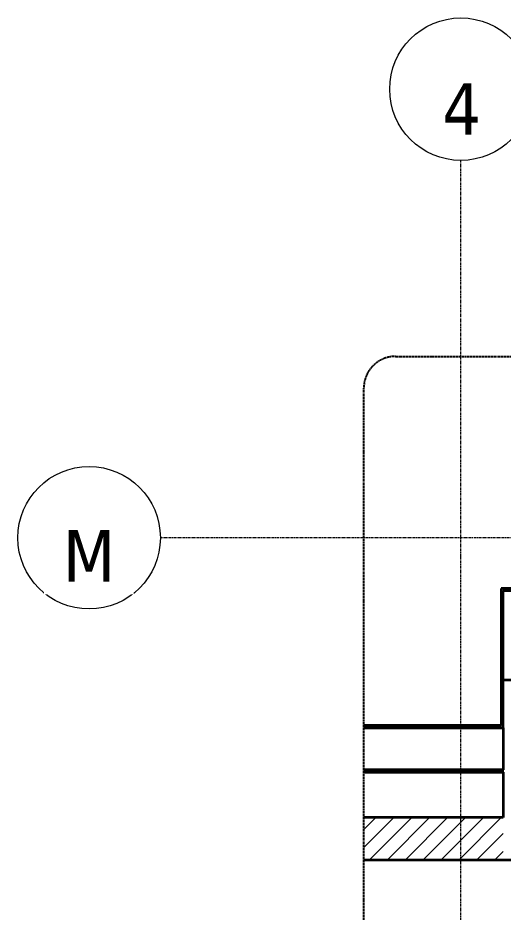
# Model space of a CAD drawing. Header units: millimetres. Extents: x 42313 to 135642, y -5392 to 75500.
# Drawn here: x 71297 to 73596, y 71264 to 75499 of the extents above; entities that cross this region are included whole.
import ezdxf

# ---------------------------------------------------------------- set-up
doc = ezdxf.new("R2010")
doc.units = ezdxf.units.MM
for name, pattern in [('Dash - Tight', [4.5, 3, -1.5]), ('Grid Line', [22.225, 12.7, -3.175, 3.175, -3.175]), ('Hidden', [7.14375, 4.7625, -2.38125])]:
    doc.linetypes.add(name, pattern=pattern)
for name, color, linetype, lineweight in [('A-DETL-GENF-2', 92, 'Dash - Tight', 18), ('A-DETL-GENF-3', 92, 'Hidden', 25), ('A-WALL', 113, 'Continuous', 18), ('A-WALL-1', 113, 'Continuous', 35), ('A-WALL-PATT-2', 111, 'Continuous', 18), ('I-WALL-3', 2, 'Continuous', 35), ('S-GRID-1', 1, 'Grid Line', 9), ('S-GRID-IDEN', 1, 'Continuous', 9)]:
    doc.layers.add(name, color=color, linetype=linetype, lineweight=lineweight)
doc.styles.add('Tahoma_B', font='tahomabd.ttf', dxfattribs={"height": 243.75})
pattern_1 = [(45, (28943.264, 0), (-39.774756, 39.774756), [])]

# ---------------------------------------------------------------- blocks, each defined once
blk = doc.blocks.new('BORDER VIEW - BORDER VIEW-2145199-TKCS_RAMP DỐC 1 - MẶT BẰNG TẦNG 1')
at = {"layer": 'A-DETL-GENF-3'}
for p, q in [((150, 13098.8), (20197.8, 13098.8)), ((0, 150), (0, 12948.8))]:
    blk.add_line(p, q, dxfattribs=at)
blk.add_arc((150, 12948.8), 150, 90, 180, dxfattribs=at)
blk = doc.blocks.new('Grid - M_Grid Head - Circle-353313-TKCS_RAMP DỐC 1 - MẶT BẰNG TẦNG 1')
at = {"layer": 'S-GRID-IDEN'}
blk.add_circle((0, 0), 4.5, dxfattribs=at)

msp = doc.modelspace()

# ---------------------------------------------------------------- hatches: boundary and pattern name
at = {"layer": 'A-WALL-PATT-2'}
h = msp.add_hatch(dxfattribs=at)
h.set_pattern_fill('FP_5', color=256, style=0, pattern_type=2)
h.set_pattern_definition(pattern_1)
h.paths.add_polyline_path([(73585.8, 72136.9), (73595.8, 72136.9), (73595.8, 72796.9), (73585.8, 72796.9), (73585.8, 72146.9)])
h = msp.add_hatch(dxfattribs=at)
h.set_pattern_fill('FP_5', color=256, style=0, pattern_type=2)
h.set_pattern_definition(pattern_1)
h.paths.add_polyline_path([(72935.8, 72136.9), (73585.8, 72136.9), (73585.8, 72146.9), (72935.8, 72146.9)])
h = msp.add_hatch(dxfattribs=at)
h.set_pattern_fill('FP_5', color=256, style=0, pattern_type=2)
h.set_pattern_definition(pattern_1)
h.paths.add_polyline_path([(75485.8, 71926.9), (75495.8, 71926.9), (75495.8, 71936.9), (73695.8, 71936.9), (73695.8, 71926.9), (75455.8, 71926.9)])
h.paths.add_polyline_path([(72935.8, 71926.9), (73595.8, 71926.9), (73595.8, 71936.9), (72935.8, 71936.9), (72935.8, 71934.4)])
h = msp.add_hatch(dxfattribs=at)
h.set_pattern_fill('FP_1', color=256, style=0, pattern_type=2)
h.set_pattern_definition([(45, (28943.264, 0), (-42.426407, 42.426407), [])])
h.paths.add_polyline_path([(73595.8, 71511.9), (73595.8, 71711.9), (72935.8, 71711.9), (72935.8, 71511.9)])

# ---------------------------------------------------------------- linework, layer by layer
at = {"layer": 'A-WALL'}
msp.add_line((73595.8, 71936.9), (73595.8, 71926.9), dxfattribs=at)
at = {"layer": 'A-WALL-1'}
for p, q in [((75495.8, 72361.9), (73595.8, 72361.9)), ((73595.8, 72136.9), (73595.8, 71936.9)), ((73595.8, 71926.9), (73595.8, 71711.9)), ((73595.8, 71711.9), (72935.8, 71711.9)), ((72935.8, 71511.9), (75495.8, 71511.9))]:
    msp.add_line(p, q, dxfattribs=at)
at = {"layer": 'I-WALL-3'}
for p, q in [((73585.8, 72796.9), (73585.8, 72146.9)), ((75485.8, 72796.9), (73585.8, 72796.9)), ((73595.8, 72136.9), (73595.8, 72786.9)), ((73595.8, 72786.9), (75495.8, 72786.9)), ((73585.8, 72146.9), (72935.8, 72146.9)), ((72935.8, 72136.9), (73595.8, 72136.9)), ((73595.8, 71936.9), (72935.8, 71936.9)), ((72935.8, 71926.9), (73595.8, 71926.9))]:
    msp.add_line(p, q, dxfattribs=at)
at = {"layer": 'S-GRID-1'}
for p, q in [((73395.8, 72948.8), (73395.8, 74823.8)), ((73846.8, 73036.9), (71971.8, 73036.9)), ((73395.8, 61624.2), (73395.8, 72948.8))]:
    msp.add_line(p, q, dxfattribs=at)

# ---------------------------------------------------------------- block references
at = {"layer": 'A-DETL-GENF-2'}
msp.add_blockref('BORDER VIEW - BORDER VIEW-2145199-TKCS_RAMP DỐC 1 - MẶT BẰNG TẦNG 1', (72935.8, 60796.9), dxfattribs=at)
at = {"layer": 'S-GRID-IDEN', "xscale": 74.99999999999996, "yscale": 74.99999999999996, "zscale": 74.99999999999996}
msp.add_blockref('Grid - M_Grid Head - Circle-353313-TKCS_RAMP DỐC 1 - MẶT BẰNG TẦNG 1', (73395.8, 75161.3), dxfattribs=at)
at = {"layer": 'S-GRID-IDEN', "xscale": 74.99999999999996, "yscale": 74.99999999999996, "zscale": 74.99999999999996, "rotation": 89.99999999999982}
msp.add_blockref('Grid - M_Grid Head - Circle-353313-TKCS_RAMP DỐC 1 - MẶT BẰNG TẦNG 1', (71634.3, 73036.9), dxfattribs=at)

# ---------------------------------------------------------------- next in the draw order: texts
at = {"layer": 'S-GRID-IDEN', "char_height": 243.75, "attachment_point": 5, "line_spacing_factor": 0.996129, "style": 'Tahoma_B', "bg_fill": 3, "box_fill_scale": 1.25, "bg_fill_color": 256, "bg_fill_true_color": 13158600, "bg_fill_transparency": 0}
for s, insert, width in [('\\pt952.49944,1904.99888,2857.50075,3810.00019,4762.49962,5714.99906,6667.50094,7620.00037,8572.49981,9524.99925,10477.50113,11430.00056,12382.5,13334.99944,14287.49888,15240.00075,16192.50019,17144.99963,18097.49906,19050.00094,20002.50038,20954.99981,21907.49925,22860.00113,23812.50056,24765,25717.49944,26669.99887,27622.50075,28575.00019,29527.49963,30479.99906;4', (73399.3, 75067.7), 218.25), ('\\pt952.49944,1904.99888,2857.50075,3810.00019,4762.49962,5714.99906,6667.50094,7620.00037,8572.49981,9524.99925,10477.50113,11430.00056,12382.5,13334.99944,14287.49888,15240.00075,16192.50019,17144.99963,18097.49906,19050.00094,20002.50038,20954.99981,21907.49925,22860.00113,23812.50056,24765,25717.49944,26669.99887,27622.50075,28575.00019,29527.49963,30479.99906;M', (71633.6, 72951), 303)]:
    msp.add_mtext(s, dxfattribs=dict(at, insert=insert, width=width))

doc.saveas('drawing.dxf')
